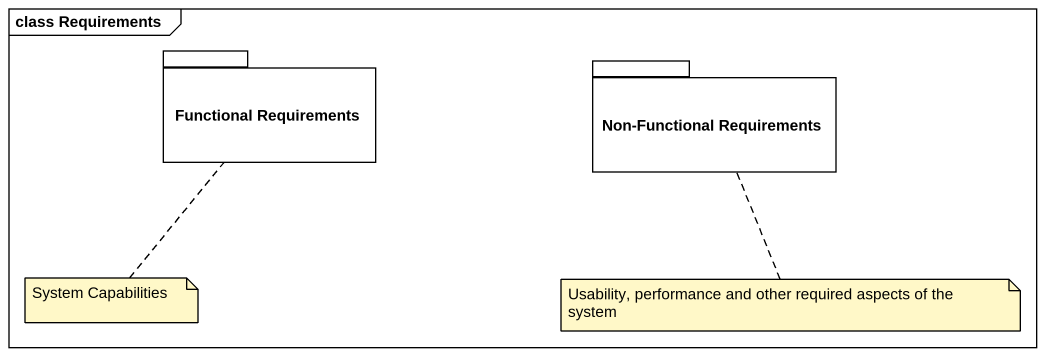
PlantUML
@startuml
mainframe class Requirements
package "Functional Requirements" as Functional_Requirements {
}
package "Non-Functional Requirements" as Non_Functional_Requirements {
}
note bottom of Functional_Requirements : System Capabilities
note bottom of Non_Functional_Requirements : Usability, performance and other required aspects of the system
@enduml
